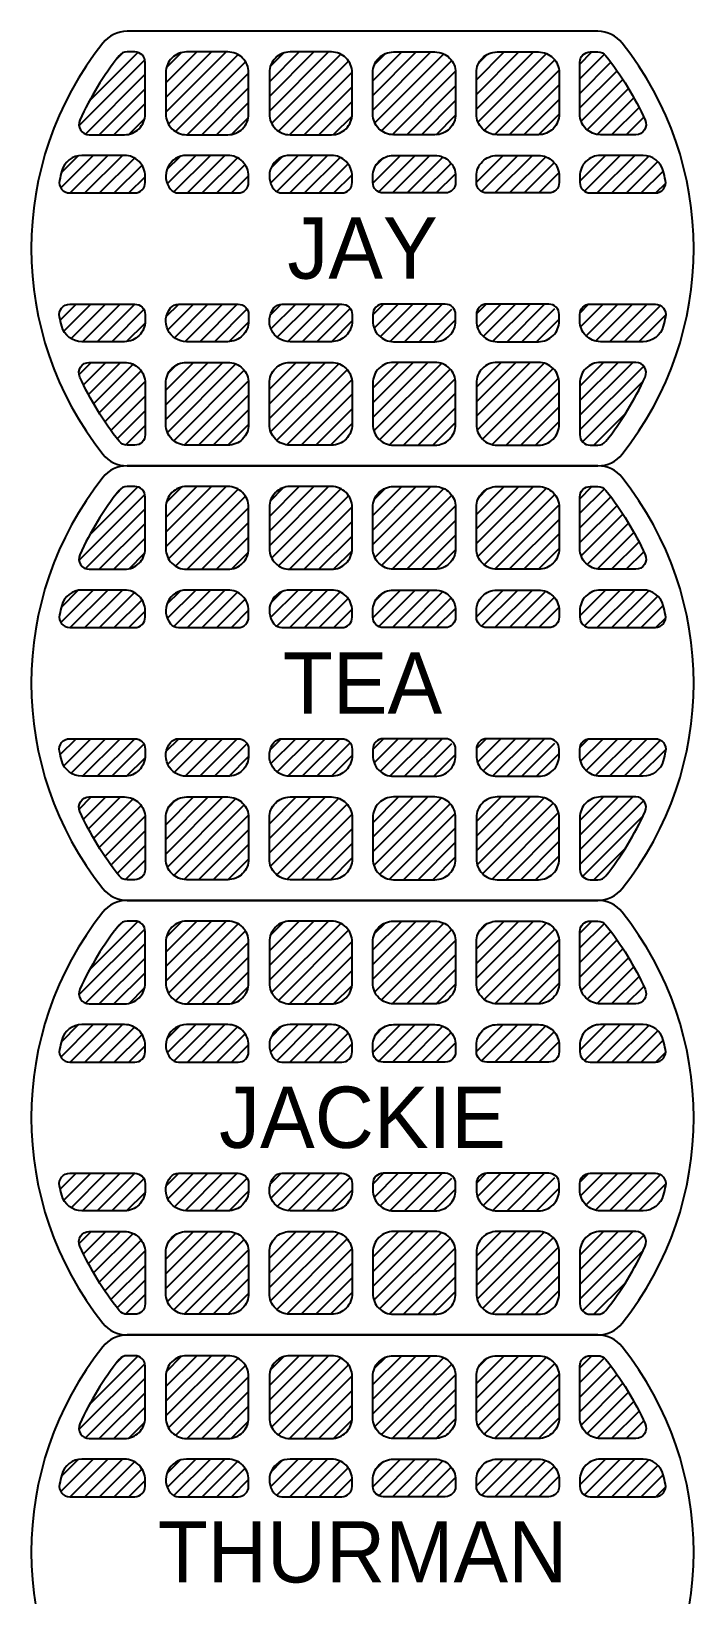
# Model space of a CAD drawing. Header units: inches. Extents: x 0.7 to 8.29, y 0.71 to 9.9.
# Drawn here: x 0.699 to 2.699, y 5.175 to 9.897 of the extents above; entities that cross this region are included whole.
import ezdxf

# ---------------------------------------------------------------- set-up
doc = ezdxf.new("R2010")
doc.units = ezdxf.units.IN
doc.header["$MEASUREMENT"] = 0
doc.styles.get("Standard").update_dxf_attribs({"font": 'arial.ttf'})
pattern_1 = [(45, (56.86347, -20.152644), (-0.022097087, 0.022097087), [])]
pattern_2 = [(45, (56.86347, -18.840144), (-0.022097087, 0.022097087), [])]
pattern_3 = [(45, (56.86347, -17.527644), (-0.022097087, 0.022097087), [])]
pattern_4 = [(45, (56.86347, -16.215144), (-0.022097087, 0.022097087), [])]

msp = doc.modelspace()

# ---------------------------------------------------------------- hatches: boundary and pattern name
at = {"true_color": 0xf8991e}
h = msp.add_hatch(dxfattribs=at)
h.set_pattern_fill('ANSI31', color=30, scale=0.25)
h.set_pattern_definition(pattern_4)
h.paths.add_polyline_path([(1.0424, 9.8035, 0.529711), (0.9997, 9.8325, 0.331087), (0.9636, 9.8229, 0.060826), (0.8452, 9.6289, 0.545463), (0.8737, 9.5847), (0.9799, 9.5847, 0.414214), (1.0424, 9.6472)])
h.paths.add_polyline_path([(1.1674, 9.8347, 0.414214), (1.1049, 9.7722), (1.1049, 9.6472, 0.414214), (1.1674, 9.5847), (1.2924, 9.5847, 0.414214), (1.3549, 9.6472), (1.3549, 9.7722, 0.414214), (1.2924, 9.8347)])
h.paths.add_polyline_path([(1.6674, 9.7722, 0.414214), (1.6049, 9.8347), (1.4799, 9.8347, 0.414214), (1.4174, 9.7722), (1.4174, 9.6472, 0.414214), (1.4799, 9.5847), (1.6049, 9.5847, 0.414214), (1.6674, 9.6472)])
h.paths.add_polyline_path([(1.4799, 9.5222, 0.630666), (1.4313, 9.4204, 0.226493), (1.4556, 9.4088), (1.6362, 9.4088, 0.493444), (1.6664, 9.4482, 0.469659), (1.6049, 9.5222)])
h.paths.add_polyline_path([(1.3237, 9.4088, 0.493444), (1.3539, 9.4482, 0.469659), (1.2924, 9.5222), (1.1674, 9.5222, 0.630666), (1.1188, 9.4204, 0.226493), (1.1431, 9.4088)])
h.paths.add_polyline_path([(1.0112, 9.4088, 0.493444), (1.0414, 9.4482, 0.469659), (0.9799, 9.5222), (0.8515, 9.5222, 0.422211), (0.789, 9.458, 0.607091), (0.8146, 9.4088)])
h = msp.add_hatch(dxfattribs=at)
h.set_pattern_fill('ANSI31', color=30, scale=0.25)
h.set_pattern_definition(pattern_4)
h.paths.add_polyline_path([(2.3549, 9.8035, -0.414214), (2.3862, 9.8347), (2.4092, 9.8347, -0.229184), (2.4337, 9.8229, -0.060826), (2.5521, 9.6289, -0.545463), (2.5237, 9.5847), (2.4174, 9.5847, -0.414214), (2.3549, 9.6472)])
h.paths.add_polyline_path([(2.0424, 9.7722, -0.414214), (2.1049, 9.8347), (2.2299, 9.8347, -0.414214), (2.2924, 9.7722), (2.2924, 9.6472, -0.414214), (2.2299, 9.5847), (2.1049, 9.5847, -0.414214), (2.0424, 9.6472)])
h.paths.add_polyline_path([(1.7299, 9.7722, -0.414214), (1.7924, 9.8347), (1.9174, 9.8347, -0.414214), (1.9799, 9.7722), (1.9799, 9.6472, -0.414214), (1.9174, 9.5847), (1.7924, 9.5847, -0.414214), (1.7299, 9.6472)])
h.paths.add_polyline_path([(1.7924, 9.5222), (1.9174, 9.5222, -0.630666), (1.966, 9.4204, -0.226493), (1.9417, 9.4088), (1.7612, 9.4088, -0.414214), (1.7299, 9.4401), (1.7299, 9.4597, -0.414214)])
h.paths.add_polyline_path([(2.1049, 9.5222), (2.2299, 9.5222, -0.630666), (2.2785, 9.4204, -0.226493), (2.2542, 9.4088), (2.0737, 9.4088, -0.414214), (2.0424, 9.4401), (2.0424, 9.4597, -0.414214)])
h.paths.add_polyline_path([(2.3549, 9.4597, -0.414214), (2.4174, 9.5222), (2.5459, 9.5222, -0.341999), (2.6064, 9.4753, -0.007793), (2.6133, 9.4469, -0.480684), (2.5828, 9.4088), (2.3862, 9.4088, -0.414214), (2.3549, 9.4401)])
h = msp.add_hatch(dxfattribs=at)
h.set_pattern_fill('ANSI31', color=30, scale=0.25)
h.set_pattern_definition(pattern_4)
h.paths.add_polyline_path([(1.0424, 8.6785, -0.414214), (1.0112, 8.6472), (0.9881, 8.6472, -0.229184), (0.9636, 8.6591, -0.060826), (0.8452, 8.853, -0.545463), (0.8737, 8.8972), (0.9799, 8.8972, -0.414214), (1.0424, 8.8347)])
h.paths.add_polyline_path([(1.3549, 8.7097, -0.414214), (1.2924, 8.6472), (1.1674, 8.6472, -0.414214), (1.1049, 8.7097), (1.1049, 8.8347, -0.414214), (1.1674, 8.8972), (1.2924, 8.8972, -0.414214), (1.3549, 8.8347)])
h.paths.add_polyline_path([(1.6674, 8.7097, -0.414214), (1.6049, 8.6472), (1.4799, 8.6472, -0.414214), (1.4174, 8.7097), (1.4174, 8.8347, -0.414214), (1.4799, 8.8972), (1.6049, 8.8972, -0.414214), (1.6674, 8.8347)])
h.paths.add_polyline_path([(1.6049, 8.9597), (1.4799, 8.9597, -0.630666), (1.4313, 9.0615, -0.226493), (1.4556, 9.0731), (1.6362, 9.0731, -0.414214), (1.6674, 9.0419), (1.6674, 9.0222, -0.414214)])
h.paths.add_polyline_path([(1.2924, 8.9597), (1.1674, 8.9597, -0.630666), (1.1188, 9.0615, -0.226493), (1.1431, 9.0731), (1.3237, 9.0731, -0.414214), (1.3549, 9.0419), (1.3549, 9.0222, -0.414214)])
h.paths.add_polyline_path([(1.0424, 9.0222, -0.414214), (0.9799, 8.9597), (0.8515, 8.9597, -0.341999), (0.7909, 9.0066, -0.007793), (0.7841, 9.035, -0.480684), (0.8146, 9.0731), (1.0112, 9.0731, -0.414214), (1.0424, 9.0419)])
h = msp.add_hatch(dxfattribs=at)
h.set_pattern_fill('ANSI31', color=30, scale=0.25)
h.set_pattern_definition(pattern_4)
h.paths.add_polyline_path([(2.3549, 8.6785, 0.414214), (2.3862, 8.6472), (2.4092, 8.6472, 0.229184), (2.4337, 8.6591, 0.060826), (2.5521, 8.853, 0.545463), (2.5237, 8.8972), (2.4174, 8.8972, 0.414214), (2.3549, 8.8347)])
h.paths.add_polyline_path([(2.0424, 8.7097, 0.414214), (2.1049, 8.6472), (2.2299, 8.6472, 0.414214), (2.2924, 8.7097), (2.2924, 8.8347, 0.414214), (2.2299, 8.8972), (2.1049, 8.8972, 0.414214), (2.0424, 8.8347)])
h.paths.add_polyline_path([(1.7299, 8.7097, 0.414214), (1.7924, 8.6472), (1.9174, 8.6472, 0.414214), (1.9799, 8.7097), (1.9799, 8.8347, 0.414214), (1.9174, 8.8972), (1.7924, 8.8972, 0.414214), (1.7299, 8.8347)])
h.paths.add_polyline_path([(1.7924, 8.9597), (1.9174, 8.9597, 0.630666), (1.966, 9.0615, 0.226493), (1.9417, 9.0731), (1.7612, 9.0731, 0.414214), (1.7299, 9.0419), (1.7299, 9.0222, 0.414214)])
h.paths.add_polyline_path([(2.1049, 8.9597), (2.2299, 8.9597, 0.630666), (2.2785, 9.0615, 0.226493), (2.2542, 9.0731), (2.0737, 9.0731, 0.414214), (2.0424, 9.0419), (2.0424, 9.0222, 0.414214)])
h.paths.add_polyline_path([(2.3549, 9.0222, 0.414214), (2.4174, 8.9597), (2.5459, 8.9597, 0.341999), (2.6064, 9.0066, 0.007793), (2.6133, 9.035, 0.480684), (2.5828, 9.0731), (2.3862, 9.0731, 0.414214), (2.3549, 9.0419)])
h = msp.add_hatch(dxfattribs=at)
h.set_pattern_fill('ANSI31', color=30, scale=0.25)
h.set_pattern_definition(pattern_3)
h.paths.add_polyline_path([(1.0424, 8.491, 0.529711), (0.9997, 8.52, 0.331087), (0.9636, 8.5104, 0.060826), (0.8452, 8.3164, 0.545463), (0.8737, 8.2722), (0.9799, 8.2722, 0.414214), (1.0424, 8.3347)])
h.paths.add_polyline_path([(1.1674, 8.5222, 0.414214), (1.1049, 8.4597), (1.1049, 8.3347, 0.414214), (1.1674, 8.2722), (1.2924, 8.2722, 0.414214), (1.3549, 8.3347), (1.3549, 8.4597, 0.414214), (1.2924, 8.5222)])
h.paths.add_polyline_path([(1.6674, 8.4597, 0.414214), (1.6049, 8.5222), (1.4799, 8.5222, 0.414214), (1.4174, 8.4597), (1.4174, 8.3347, 0.414214), (1.4799, 8.2722), (1.6049, 8.2722, 0.414214), (1.6674, 8.3347)])
h.paths.add_polyline_path([(1.4799, 8.2097, 0.630666), (1.4313, 8.1079, 0.226493), (1.4556, 8.0963), (1.6362, 8.0963, 0.493444), (1.6664, 8.1357, 0.469659), (1.6049, 8.2097)])
h.paths.add_polyline_path([(1.3237, 8.0963, 0.493444), (1.3539, 8.1357, 0.469659), (1.2924, 8.2097), (1.1674, 8.2097, 0.630666), (1.1188, 8.1079, 0.226493), (1.1431, 8.0963)])
h.paths.add_polyline_path([(1.0112, 8.0963, 0.493444), (1.0414, 8.1357, 0.469659), (0.9799, 8.2097), (0.8515, 8.2097, 0.422211), (0.789, 8.1455, 0.607091), (0.8146, 8.0963)])
h = msp.add_hatch(dxfattribs=at)
h.set_pattern_fill('ANSI31', color=30, scale=0.25)
h.set_pattern_definition(pattern_3)
h.paths.add_polyline_path([(2.3549, 8.491, -0.414214), (2.3862, 8.5222), (2.4092, 8.5222, -0.229184), (2.4337, 8.5104, -0.060826), (2.5521, 8.3164, -0.545463), (2.5237, 8.2722), (2.4174, 8.2722, -0.414214), (2.3549, 8.3347)])
h.paths.add_polyline_path([(2.0424, 8.4597, -0.414214), (2.1049, 8.5222), (2.2299, 8.5222, -0.414214), (2.2924, 8.4597), (2.2924, 8.3347, -0.414214), (2.2299, 8.2722), (2.1049, 8.2722, -0.414214), (2.0424, 8.3347)])
h.paths.add_polyline_path([(1.7299, 8.4597, -0.414214), (1.7924, 8.5222), (1.9174, 8.5222, -0.414214), (1.9799, 8.4597), (1.9799, 8.3347, -0.414214), (1.9174, 8.2722), (1.7924, 8.2722, -0.414214), (1.7299, 8.3347)])
h.paths.add_polyline_path([(1.7924, 8.2097), (1.9174, 8.2097, -0.630666), (1.966, 8.1079, -0.226493), (1.9417, 8.0963), (1.7612, 8.0963, -0.414214), (1.7299, 8.1276), (1.7299, 8.1472, -0.414214)])
h.paths.add_polyline_path([(2.1049, 8.2097), (2.2299, 8.2097, -0.630666), (2.2785, 8.1079, -0.226493), (2.2542, 8.0963), (2.0737, 8.0963, -0.414214), (2.0424, 8.1276), (2.0424, 8.1472, -0.414214)])
h.paths.add_polyline_path([(2.3549, 8.1472, -0.414214), (2.4174, 8.2097), (2.5459, 8.2097, -0.341999), (2.6064, 8.1628, -0.007793), (2.6133, 8.1344, -0.480684), (2.5828, 8.0963), (2.3862, 8.0963, -0.414214), (2.3549, 8.1276)])
h = msp.add_hatch(dxfattribs=at)
h.set_pattern_fill('ANSI31', color=30, scale=0.25)
h.set_pattern_definition(pattern_3)
h.paths.add_polyline_path([(1.0424, 7.366, -0.414214), (1.0112, 7.3347), (0.9881, 7.3347, -0.229184), (0.9636, 7.3466, -0.060826), (0.8452, 7.5405, -0.545463), (0.8737, 7.5847), (0.9799, 7.5847, -0.414214), (1.0424, 7.5222)])
h.paths.add_polyline_path([(1.3549, 7.3972, -0.414214), (1.2924, 7.3347), (1.1674, 7.3347, -0.414214), (1.1049, 7.3972), (1.1049, 7.5222, -0.414214), (1.1674, 7.5847), (1.2924, 7.5847, -0.414214), (1.3549, 7.5222)])
h.paths.add_polyline_path([(1.6674, 7.3972, -0.414214), (1.6049, 7.3347), (1.4799, 7.3347, -0.414214), (1.4174, 7.3972), (1.4174, 7.5222, -0.414214), (1.4799, 7.5847), (1.6049, 7.5847, -0.414214), (1.6674, 7.5222)])
h.paths.add_polyline_path([(1.6049, 7.6472), (1.4799, 7.6472, -0.630666), (1.4313, 7.749, -0.226493), (1.4556, 7.7606), (1.6362, 7.7606, -0.414214), (1.6674, 7.7294), (1.6674, 7.7097, -0.414214)])
h.paths.add_polyline_path([(1.2924, 7.6472), (1.1674, 7.6472, -0.630666), (1.1188, 7.749, -0.226493), (1.1431, 7.7606), (1.3237, 7.7606, -0.414214), (1.3549, 7.7294), (1.3549, 7.7097, -0.414214)])
h.paths.add_polyline_path([(1.0424, 7.7097, -0.414214), (0.9799, 7.6472), (0.8515, 7.6472, -0.341999), (0.7909, 7.6941, -0.007793), (0.7841, 7.7225, -0.480684), (0.8146, 7.7606), (1.0112, 7.7606, -0.414214), (1.0424, 7.7294)])
h = msp.add_hatch(dxfattribs=at)
h.set_pattern_fill('ANSI31', color=30, scale=0.25)
h.set_pattern_definition(pattern_3)
h.paths.add_polyline_path([(2.3549, 7.366, 0.414214), (2.3862, 7.3347), (2.4092, 7.3347, 0.229184), (2.4337, 7.3466, 0.060826), (2.5521, 7.5405, 0.545463), (2.5237, 7.5847), (2.4174, 7.5847, 0.414214), (2.3549, 7.5222)])
h.paths.add_polyline_path([(2.0424, 7.3972, 0.414214), (2.1049, 7.3347), (2.2299, 7.3347, 0.414214), (2.2924, 7.3972), (2.2924, 7.5222, 0.414214), (2.2299, 7.5847), (2.1049, 7.5847, 0.414214), (2.0424, 7.5222)])
h.paths.add_polyline_path([(1.7299, 7.3972, 0.414214), (1.7924, 7.3347), (1.9174, 7.3347, 0.414214), (1.9799, 7.3972), (1.9799, 7.5222, 0.414214), (1.9174, 7.5847), (1.7924, 7.5847, 0.414214), (1.7299, 7.5222)])
h.paths.add_polyline_path([(1.7924, 7.6472), (1.9174, 7.6472, 0.630666), (1.966, 7.749, 0.226493), (1.9417, 7.7606), (1.7612, 7.7606, 0.414214), (1.7299, 7.7294), (1.7299, 7.7097, 0.414214)])
h.paths.add_polyline_path([(2.1049, 7.6472), (2.2299, 7.6472, 0.630666), (2.2785, 7.749, 0.226493), (2.2542, 7.7606), (2.0737, 7.7606, 0.414214), (2.0424, 7.7294), (2.0424, 7.7097, 0.414214)])
h.paths.add_polyline_path([(2.3549, 7.7097, 0.414214), (2.4174, 7.6472), (2.5459, 7.6472, 0.341999), (2.6064, 7.6941, 0.007793), (2.6133, 7.7225, 0.480684), (2.5828, 7.7606), (2.3862, 7.7606, 0.414214), (2.3549, 7.7294)])
h = msp.add_hatch(dxfattribs=at)
h.set_pattern_fill('ANSI31', color=30, scale=0.25)
h.set_pattern_definition(pattern_2)
h.paths.add_polyline_path([(1.0424, 7.1785, 0.529711), (0.9997, 7.2075, 0.331087), (0.9636, 7.1979, 0.060826), (0.8452, 7.0039, 0.545463), (0.8737, 6.9597), (0.9799, 6.9597, 0.414214), (1.0424, 7.0222)])
h.paths.add_polyline_path([(1.1674, 7.2097, 0.414214), (1.1049, 7.1472), (1.1049, 7.0222, 0.414214), (1.1674, 6.9597), (1.2924, 6.9597, 0.414214), (1.3549, 7.0222), (1.3549, 7.1472, 0.414214), (1.2924, 7.2097)])
h.paths.add_polyline_path([(1.6674, 7.1472, 0.414214), (1.6049, 7.2097), (1.4799, 7.2097, 0.414214), (1.4174, 7.1472), (1.4174, 7.0222, 0.414214), (1.4799, 6.9597), (1.6049, 6.9597, 0.414214), (1.6674, 7.0222)])
h.paths.add_polyline_path([(1.4799, 6.8972, 0.630666), (1.4313, 6.7954, 0.226493), (1.4556, 6.7838), (1.6362, 6.7838, 0.493444), (1.6664, 6.8232, 0.469659), (1.6049, 6.8972)])
h.paths.add_polyline_path([(1.3237, 6.7838, 0.493444), (1.3539, 6.8232, 0.469659), (1.2924, 6.8972), (1.1674, 6.8972, 0.630666), (1.1188, 6.7954, 0.226493), (1.1431, 6.7838)])
h.paths.add_polyline_path([(1.0112, 6.7838, 0.493444), (1.0414, 6.8232, 0.469659), (0.9799, 6.8972), (0.8515, 6.8972, 0.422211), (0.789, 6.833, 0.607091), (0.8146, 6.7838)])
h = msp.add_hatch(dxfattribs=at)
h.set_pattern_fill('ANSI31', color=30, scale=0.25)
h.set_pattern_definition(pattern_2)
h.paths.add_polyline_path([(2.3549, 7.1785, -0.414214), (2.3862, 7.2097), (2.4092, 7.2097, -0.229184), (2.4337, 7.1979, -0.060826), (2.5521, 7.0039, -0.545463), (2.5237, 6.9597), (2.4174, 6.9597, -0.414214), (2.3549, 7.0222)])
h.paths.add_polyline_path([(2.0424, 7.1472, -0.414214), (2.1049, 7.2097), (2.2299, 7.2097, -0.414214), (2.2924, 7.1472), (2.2924, 7.0222, -0.414214), (2.2299, 6.9597), (2.1049, 6.9597, -0.414214), (2.0424, 7.0222)])
h.paths.add_polyline_path([(1.7299, 7.1472, -0.414214), (1.7924, 7.2097), (1.9174, 7.2097, -0.414214), (1.9799, 7.1472), (1.9799, 7.0222, -0.414214), (1.9174, 6.9597), (1.7924, 6.9597, -0.414214), (1.7299, 7.0222)])
h.paths.add_polyline_path([(1.7924, 6.8972), (1.9174, 6.8972, -0.630666), (1.966, 6.7954, -0.226493), (1.9417, 6.7838), (1.7612, 6.7838, -0.414214), (1.7299, 6.8151), (1.7299, 6.8347, -0.414214)])
h.paths.add_polyline_path([(2.1049, 6.8972), (2.2299, 6.8972, -0.630666), (2.2785, 6.7954, -0.226493), (2.2542, 6.7838), (2.0737, 6.7838, -0.414214), (2.0424, 6.8151), (2.0424, 6.8347, -0.414214)])
h.paths.add_polyline_path([(2.3549, 6.8347, -0.414214), (2.4174, 6.8972), (2.5459, 6.8972, -0.341999), (2.6064, 6.8503, -0.007793), (2.6133, 6.8219, -0.480684), (2.5828, 6.7838), (2.3862, 6.7838, -0.414214), (2.3549, 6.8151)])
h = msp.add_hatch(dxfattribs=at)
h.set_pattern_fill('ANSI31', color=30, scale=0.25)
h.set_pattern_definition(pattern_2)
h.paths.add_polyline_path([(1.0424, 6.0535, -0.414214), (1.0112, 6.0222), (0.9881, 6.0222, -0.229184), (0.9636, 6.0341, -0.060826), (0.8452, 6.228, -0.545463), (0.8737, 6.2722), (0.9799, 6.2722, -0.414214), (1.0424, 6.2097)])
h.paths.add_polyline_path([(1.3549, 6.0847, -0.414214), (1.2924, 6.0222), (1.1674, 6.0222, -0.414214), (1.1049, 6.0847), (1.1049, 6.2097, -0.414214), (1.1674, 6.2722), (1.2924, 6.2722, -0.414214), (1.3549, 6.2097)])
h.paths.add_polyline_path([(1.6674, 6.0847, -0.414214), (1.6049, 6.0222), (1.4799, 6.0222, -0.414214), (1.4174, 6.0847), (1.4174, 6.2097, -0.414214), (1.4799, 6.2722), (1.6049, 6.2722, -0.414214), (1.6674, 6.2097)])
h.paths.add_polyline_path([(1.6049, 6.3347), (1.4799, 6.3347, -0.630666), (1.4313, 6.4365, -0.226493), (1.4556, 6.4481), (1.6362, 6.4481, -0.414214), (1.6674, 6.4169), (1.6674, 6.3972, -0.414214)])
h.paths.add_polyline_path([(1.2924, 6.3347), (1.1674, 6.3347, -0.630666), (1.1188, 6.4365, -0.226493), (1.1431, 6.4481), (1.3237, 6.4481, -0.414214), (1.3549, 6.4169), (1.3549, 6.3972, -0.414214)])
h.paths.add_polyline_path([(1.0424, 6.3972, -0.414214), (0.9799, 6.3347), (0.8515, 6.3347, -0.341999), (0.7909, 6.3816, -0.007793), (0.7841, 6.41, -0.480684), (0.8146, 6.4481), (1.0112, 6.4481, -0.414214), (1.0424, 6.4169)])
h = msp.add_hatch(dxfattribs=at)
h.set_pattern_fill('ANSI31', color=30, scale=0.25)
h.set_pattern_definition(pattern_2)
h.paths.add_polyline_path([(2.3549, 6.0535, 0.414214), (2.3862, 6.0222), (2.4092, 6.0222, 0.229184), (2.4337, 6.0341, 0.060826), (2.5521, 6.228, 0.545463), (2.5237, 6.2722), (2.4174, 6.2722, 0.414214), (2.3549, 6.2097)])
h.paths.add_polyline_path([(2.0424, 6.0847, 0.414214), (2.1049, 6.0222), (2.2299, 6.0222, 0.414214), (2.2924, 6.0847), (2.2924, 6.2097, 0.414214), (2.2299, 6.2722), (2.1049, 6.2722, 0.414214), (2.0424, 6.2097)])
h.paths.add_polyline_path([(1.7299, 6.0847, 0.414214), (1.7924, 6.0222), (1.9174, 6.0222, 0.414214), (1.9799, 6.0847), (1.9799, 6.2097, 0.414214), (1.9174, 6.2722), (1.7924, 6.2722, 0.414214), (1.7299, 6.2097)])
h.paths.add_polyline_path([(1.7924, 6.3347), (1.9174, 6.3347, 0.630666), (1.966, 6.4365, 0.226493), (1.9417, 6.4481), (1.7612, 6.4481, 0.414214), (1.7299, 6.4169), (1.7299, 6.3972, 0.414214)])
h.paths.add_polyline_path([(2.1049, 6.3347), (2.2299, 6.3347, 0.630666), (2.2785, 6.4365, 0.226493), (2.2542, 6.4481), (2.0737, 6.4481, 0.414214), (2.0424, 6.4169), (2.0424, 6.3972, 0.414214)])
h.paths.add_polyline_path([(2.3549, 6.3972, 0.414214), (2.4174, 6.3347), (2.5459, 6.3347, 0.341999), (2.6064, 6.3816, 0.007793), (2.6133, 6.41, 0.480684), (2.5828, 6.4481), (2.3862, 6.4481, 0.414214), (2.3549, 6.4169)])
h = msp.add_hatch(dxfattribs=at)
h.set_pattern_fill('ANSI31', color=30, scale=0.25)
h.set_pattern_definition(pattern_1)
h.paths.add_polyline_path([(1.0424, 5.866, 0.529711), (0.9997, 5.895, 0.331087), (0.9636, 5.8854, 0.060826), (0.8452, 5.6914, 0.545463), (0.8737, 5.6472), (0.9799, 5.6472, 0.414214), (1.0424, 5.7097)])
h.paths.add_polyline_path([(1.1674, 5.8972, 0.414214), (1.1049, 5.8347), (1.1049, 5.7097, 0.414214), (1.1674, 5.6472), (1.2924, 5.6472, 0.414214), (1.3549, 5.7097), (1.3549, 5.8347, 0.414214), (1.2924, 5.8972)])
h.paths.add_polyline_path([(1.6674, 5.8347, 0.414214), (1.6049, 5.8972), (1.4799, 5.8972, 0.414214), (1.4174, 5.8347), (1.4174, 5.7097, 0.414214), (1.4799, 5.6472), (1.6049, 5.6472, 0.414214), (1.6674, 5.7097)])
h.paths.add_polyline_path([(1.4799, 5.5847, 0.630666), (1.4313, 5.4829, 0.226493), (1.4556, 5.4713), (1.6362, 5.4713, 0.493444), (1.6664, 5.5107, 0.469659), (1.6049, 5.5847)])
h.paths.add_polyline_path([(1.3237, 5.4713, 0.493444), (1.3539, 5.5107, 0.469659), (1.2924, 5.5847), (1.1674, 5.5847, 0.630666), (1.1188, 5.4829, 0.226493), (1.1431, 5.4713)])
h.paths.add_polyline_path([(1.0112, 5.4713, 0.493444), (1.0414, 5.5107, 0.469659), (0.9799, 5.5847), (0.8515, 5.5847, 0.422211), (0.789, 5.5205, 0.607091), (0.8146, 5.4713)])
h = msp.add_hatch(dxfattribs=at)
h.set_pattern_fill('ANSI31', color=30, scale=0.25)
h.set_pattern_definition(pattern_1)
h.paths.add_polyline_path([(2.3549, 5.866, -0.414214), (2.3862, 5.8972), (2.4092, 5.8972, -0.229184), (2.4337, 5.8854, -0.060826), (2.5521, 5.6914, -0.545463), (2.5237, 5.6472), (2.4174, 5.6472, -0.414214), (2.3549, 5.7097)])
h.paths.add_polyline_path([(2.0424, 5.8347, -0.414214), (2.1049, 5.8972), (2.2299, 5.8972, -0.414214), (2.2924, 5.8347), (2.2924, 5.7097, -0.414214), (2.2299, 5.6472), (2.1049, 5.6472, -0.414214), (2.0424, 5.7097)])
h.paths.add_polyline_path([(1.7299, 5.8347, -0.414214), (1.7924, 5.8972), (1.9174, 5.8972, -0.414214), (1.9799, 5.8347), (1.9799, 5.7097, -0.414214), (1.9174, 5.6472), (1.7924, 5.6472, -0.414214), (1.7299, 5.7097)])
h.paths.add_polyline_path([(1.7924, 5.5847), (1.9174, 5.5847, -0.630666), (1.966, 5.4829, -0.226493), (1.9417, 5.4713), (1.7612, 5.4713, -0.414214), (1.7299, 5.5026), (1.7299, 5.5222, -0.414214)])
h.paths.add_polyline_path([(2.1049, 5.5847), (2.2299, 5.5847, -0.630666), (2.2785, 5.4829, -0.226493), (2.2542, 5.4713), (2.0737, 5.4713, -0.414214), (2.0424, 5.5026), (2.0424, 5.5222, -0.414214)])
h.paths.add_polyline_path([(2.3549, 5.5222, -0.414214), (2.4174, 5.5847), (2.5459, 5.5847, -0.341999), (2.6064, 5.5378, -0.007793), (2.6133, 5.5094, -0.480684), (2.5828, 5.4713), (2.3862, 5.4713, -0.414214), (2.3549, 5.5026)])

# ---------------------------------------------------------------- linework, layer by layer
at = {"color": 30, "true_color": 0xf8991e}
for p, q in [((2.4092, 9.8972), (0.9881, 9.8972)), ((2.4092, 8.5847), (0.9881, 8.5847)), ((2.4092, 7.2722), (0.9881, 7.2722)), ((2.4092, 5.9597), (0.9881, 5.9597))]:
    msp.add_line(p, q, dxfattribs=at)
at = {"color": 240, "true_color": 0xed1f24}
for points in [[(0.9881, 8.5847), (2.4092, 8.5847, 0.229184), (2.4827, 8.6203, 0.347909), (2.4827, 9.8616, 0.229184), (2.4092, 9.8972), (0.9881, 9.8972, 0.229184), (0.9146, 9.8616, 0.347909), (0.9146, 8.6203, 0.229184)], [(0.9881, 7.2722), (2.4092, 7.2722, 0.229184), (2.4827, 7.3078, 0.347909), (2.4827, 8.5491, 0.229184), (2.4092, 8.5847), (0.9881, 8.5847, 0.229184), (0.9146, 8.5491, 0.347909), (0.9146, 7.3078, 0.229184)], [(0.9881, 5.9597), (2.4092, 5.9597, 0.229184), (2.4827, 5.9953, 0.347909), (2.4827, 7.2366, 0.229184), (2.4092, 7.2722), (0.9881, 7.2722, 0.229184), (0.9146, 7.2366, 0.347909), (0.9146, 5.9953, 0.229184)], [(0.9881, 4.6472), (2.4092, 4.6472, 0.229184), (2.4827, 4.6828, 0.347909), (2.4827, 5.9241, 0.229184), (2.4092, 5.9597), (0.9881, 5.9597, 0.229184), (0.9146, 5.9241, 0.347909), (0.9146, 4.6828, 0.229184)]]:
    msp.add_lwpolyline(points, format="xyb", close=True, dxfattribs=at)
at = {"color": 30, "true_color": 0xf8991e}
for points in [[(0.8452, 9.6289, 0.545463), (0.8737, 9.5847), (0.9799, 9.5847, 0.414214), (1.0424, 9.6472), (1.0424, 9.8035, 0.414214), (1.0112, 9.8347), (0.9881, 9.8347, 0.229184), (0.9636, 9.8229, 0.060826)], [(1.1674, 9.5847), (1.2924, 9.5847, 0.414214), (1.3549, 9.6472), (1.3549, 9.7722, 0.414214), (1.2924, 9.8347), (1.1674, 9.8347, 0.414214), (1.1049, 9.7722), (1.1049, 9.6472, 0.414214)], [(1.4799, 9.5847), (1.6049, 9.5847, 0.414214), (1.6674, 9.6472), (1.6674, 9.7722, 0.414214), (1.6049, 9.8347), (1.4799, 9.8347, 0.414214), (1.4174, 9.7722), (1.4174, 9.6472, 0.414214)], [(1.9174, 9.5847), (1.7924, 9.5847, -0.414214), (1.7299, 9.6472), (1.7299, 9.7722, -0.414214), (1.7924, 9.8347), (1.9174, 9.8347, -0.414214), (1.9799, 9.7722), (1.9799, 9.6472, -0.414214)], [(2.2299, 9.5847), (2.1049, 9.5847, -0.414214), (2.0424, 9.6472), (2.0424, 9.7722, -0.414214), (2.1049, 9.8347), (2.2299, 9.8347, -0.414214), (2.2924, 9.7722), (2.2924, 9.6472, -0.414214)], [(2.5521, 9.6289, -0.545463), (2.5237, 9.5847), (2.4174, 9.5847, -0.414214), (2.3549, 9.6472), (2.3549, 9.8035, -0.414214), (2.3862, 9.8347), (2.4092, 9.8347, -0.229184), (2.4337, 9.8229, -0.060826)], [(0.8515, 9.5222, 0.341999), (0.7909, 9.4753, 0.007793), (0.7841, 9.4469, 0.480684), (0.8146, 9.4088), (1.0112, 9.4088, 0.414214), (1.0424, 9.4401), (1.0424, 9.4597, 0.414214), (0.9799, 9.5222)], [(1.3549, 9.4401), (1.3549, 9.4597, 0.414214), (1.2924, 9.5222), (1.1674, 9.5222, 0.630666), (1.1188, 9.4204, 0.226493), (1.1431, 9.4088), (1.3237, 9.4088, 0.414214)], [(1.6674, 9.4401), (1.6674, 9.4597, 0.414214), (1.6049, 9.5222), (1.4799, 9.5222, 0.630666), (1.4313, 9.4204, 0.226493), (1.4556, 9.4088), (1.6362, 9.4088, 0.414214)], [(1.7299, 9.4401), (1.7299, 9.4597, -0.414214), (1.7924, 9.5222), (1.9174, 9.5222, -0.414214), (1.9799, 9.4597), (1.9799, 9.4401, -0.414214), (1.9487, 9.4088), (1.7612, 9.4088, -0.414214)], [(2.0424, 9.4401), (2.0424, 9.4597, -0.414214), (2.1049, 9.5222), (2.2299, 9.5222, -0.414214), (2.2924, 9.4597), (2.2924, 9.4401, -0.414214), (2.2612, 9.4088), (2.0737, 9.4088, -0.414214)], [(2.4174, 9.5222, 0.414214), (2.3549, 9.4597), (2.3549, 9.4401, 0.414214), (2.3862, 9.4088), (2.5828, 9.4088, 0.480684), (2.6133, 9.4469, 0.007793), (2.6064, 9.4753, 0.341999), (2.5459, 9.5222)], [(0.8515, 8.9597, -0.341999), (0.7909, 9.0066, -0.007793), (0.7841, 9.035, -0.480684), (0.8146, 9.0731), (1.0112, 9.0731, -0.414214), (1.0424, 9.0419), (1.0424, 9.0222, -0.414214), (0.9799, 8.9597)], [(1.3549, 9.0419), (1.3549, 9.0222, -0.414214), (1.2924, 8.9597), (1.1674, 8.9597, -0.630666), (1.1188, 9.0615, -0.226493), (1.1431, 9.0731), (1.3237, 9.0731, -0.414214)], [(1.6674, 9.0419), (1.6674, 9.0222, -0.414214), (1.6049, 8.9597), (1.4799, 8.9597, -0.630666), (1.4313, 9.0615, -0.226493), (1.4556, 9.0731), (1.6362, 9.0731, -0.414214)], [(1.7299, 9.0419), (1.7299, 9.0222, 0.414214), (1.7924, 8.9597), (1.9174, 8.9597, 0.414214), (1.9799, 9.0222), (1.9799, 9.0419, 0.414214), (1.9487, 9.0731), (1.7612, 9.0731, 0.414214)], [(2.0424, 9.0419), (2.0424, 9.0222, 0.414214), (2.1049, 8.9597), (2.2299, 8.9597, 0.414214), (2.2924, 9.0222), (2.2924, 9.0419, 0.414214), (2.2612, 9.0731), (2.0737, 9.0731, 0.414214)], [(2.4174, 8.9597, -0.414214), (2.3549, 9.0222), (2.3549, 9.0419, -0.414214), (2.3862, 9.0731), (2.5828, 9.0731, -0.480684), (2.6133, 9.035, -0.007793), (2.6064, 9.0066, -0.341999), (2.5459, 8.9597)], [(0.8452, 8.853, -0.545463), (0.8737, 8.8972), (0.9799, 8.8972, -0.414214), (1.0424, 8.8347), (1.0424, 8.6785, -0.414214), (1.0112, 8.6472), (0.9881, 8.6472, -0.229184), (0.9636, 8.6591, -0.060826)], [(1.1674, 8.8972), (1.2924, 8.8972, -0.414214), (1.3549, 8.8347), (1.3549, 8.7097, -0.414214), (1.2924, 8.6472), (1.1674, 8.6472, -0.414214), (1.1049, 8.7097), (1.1049, 8.8347, -0.414214)], [(1.4799, 8.8972), (1.6049, 8.8972, -0.414214), (1.6674, 8.8347), (1.6674, 8.7097, -0.414214), (1.6049, 8.6472), (1.4799, 8.6472, -0.414214), (1.4174, 8.7097), (1.4174, 8.8347, -0.414214)], [(1.9174, 8.8972), (1.7924, 8.8972, 0.414214), (1.7299, 8.8347), (1.7299, 8.7097, 0.414214), (1.7924, 8.6472), (1.9174, 8.6472, 0.414214), (1.9799, 8.7097), (1.9799, 8.8347, 0.414214)], [(2.2299, 8.8972), (2.1049, 8.8972, 0.414214), (2.0424, 8.8347), (2.0424, 8.7097, 0.414214), (2.1049, 8.6472), (2.2299, 8.6472, 0.414214), (2.2924, 8.7097), (2.2924, 8.8347, 0.414214)], [(2.5521, 8.853, 0.545463), (2.5237, 8.8972), (2.4174, 8.8972, 0.414214), (2.3549, 8.8347), (2.3549, 8.6785, 0.414214), (2.3862, 8.6472), (2.4092, 8.6472, 0.229184), (2.4337, 8.6591, 0.060826)], [(0.8452, 8.3164, 0.545463), (0.8737, 8.2722), (0.9799, 8.2722, 0.414214), (1.0424, 8.3347), (1.0424, 8.491, 0.414214), (1.0112, 8.5222), (0.9881, 8.5222, 0.229184), (0.9636, 8.5104, 0.060826)], [(1.1674, 8.2722), (1.2924, 8.2722, 0.414214), (1.3549, 8.3347), (1.3549, 8.4597, 0.414214), (1.2924, 8.5222), (1.1674, 8.5222, 0.414214), (1.1049, 8.4597), (1.1049, 8.3347, 0.414214)], [(1.4799, 8.2722), (1.6049, 8.2722, 0.414214), (1.6674, 8.3347), (1.6674, 8.4597, 0.414214), (1.6049, 8.5222), (1.4799, 8.5222, 0.414214), (1.4174, 8.4597), (1.4174, 8.3347, 0.414214)], [(1.9174, 8.2722), (1.7924, 8.2722, -0.414214), (1.7299, 8.3347), (1.7299, 8.4597, -0.414214), (1.7924, 8.5222), (1.9174, 8.5222, -0.414214), (1.9799, 8.4597), (1.9799, 8.3347, -0.414214)], [(2.2299, 8.2722), (2.1049, 8.2722, -0.414214), (2.0424, 8.3347), (2.0424, 8.4597, -0.414214), (2.1049, 8.5222), (2.2299, 8.5222, -0.414214), (2.2924, 8.4597), (2.2924, 8.3347, -0.414214)], [(2.5521, 8.3164, -0.545463), (2.5237, 8.2722), (2.4174, 8.2722, -0.414214), (2.3549, 8.3347), (2.3549, 8.491, -0.414214), (2.3862, 8.5222), (2.4092, 8.5222, -0.229184), (2.4337, 8.5104, -0.060826)], [(0.8515, 8.2097, 0.341999), (0.7909, 8.1628, 0.007793), (0.7841, 8.1344, 0.480684), (0.8146, 8.0963), (1.0112, 8.0963, 0.414214), (1.0424, 8.1276), (1.0424, 8.1472, 0.414214), (0.9799, 8.2097)], [(1.3549, 8.1276), (1.3549, 8.1472, 0.414214), (1.2924, 8.2097), (1.1674, 8.2097, 0.630666), (1.1188, 8.1079, 0.226493), (1.1431, 8.0963), (1.3237, 8.0963, 0.414214)], [(1.6674, 8.1276), (1.6674, 8.1472, 0.414214), (1.6049, 8.2097), (1.4799, 8.2097, 0.630666), (1.4313, 8.1079, 0.226493), (1.4556, 8.0963), (1.6362, 8.0963, 0.414214)], [(1.7299, 8.1276), (1.7299, 8.1472, -0.414214), (1.7924, 8.2097), (1.9174, 8.2097, -0.414214), (1.9799, 8.1472), (1.9799, 8.1276, -0.414214), (1.9487, 8.0963), (1.7612, 8.0963, -0.414214)], [(2.0424, 8.1276), (2.0424, 8.1472, -0.414214), (2.1049, 8.2097), (2.2299, 8.2097, -0.414214), (2.2924, 8.1472), (2.2924, 8.1276, -0.414214), (2.2612, 8.0963), (2.0737, 8.0963, -0.414214)], [(2.4174, 8.2097, 0.414214), (2.3549, 8.1472), (2.3549, 8.1276, 0.414214), (2.3862, 8.0963), (2.5828, 8.0963, 0.480684), (2.6133, 8.1344, 0.007793), (2.6064, 8.1628, 0.341999), (2.5459, 8.2097)], [(0.8515, 7.6472, -0.341999), (0.7909, 7.6941, -0.007793), (0.7841, 7.7225, -0.480684), (0.8146, 7.7606), (1.0112, 7.7606, -0.414214), (1.0424, 7.7294), (1.0424, 7.7097, -0.414214), (0.9799, 7.6472)], [(1.3549, 7.7294), (1.3549, 7.7097, -0.414214), (1.2924, 7.6472), (1.1674, 7.6472, -0.630666), (1.1188, 7.749, -0.226493), (1.1431, 7.7606), (1.3237, 7.7606, -0.414214)], [(1.6674, 7.7294), (1.6674, 7.7097, -0.414214), (1.6049, 7.6472), (1.4799, 7.6472, -0.630666), (1.4313, 7.749, -0.226493), (1.4556, 7.7606), (1.6362, 7.7606, -0.414214)], [(1.7299, 7.7294), (1.7299, 7.7097, 0.414214), (1.7924, 7.6472), (1.9174, 7.6472, 0.414214), (1.9799, 7.7097), (1.9799, 7.7294, 0.414214), (1.9487, 7.7606), (1.7612, 7.7606, 0.414214)], [(2.0424, 7.7294), (2.0424, 7.7097, 0.414214), (2.1049, 7.6472), (2.2299, 7.6472, 0.414214), (2.2924, 7.7097), (2.2924, 7.7294, 0.414214), (2.2612, 7.7606), (2.0737, 7.7606, 0.414214)], [(2.4174, 7.6472, -0.414214), (2.3549, 7.7097), (2.3549, 7.7294, -0.414214), (2.3862, 7.7606), (2.5828, 7.7606, -0.480684), (2.6133, 7.7225, -0.007793), (2.6064, 7.6941, -0.341999), (2.5459, 7.6472)], [(0.8452, 7.5405, -0.545463), (0.8737, 7.5847), (0.9799, 7.5847, -0.414214), (1.0424, 7.5222), (1.0424, 7.366, -0.414214), (1.0112, 7.3347), (0.9881, 7.3347, -0.229184), (0.9636, 7.3466, -0.060826)], [(1.1674, 7.5847), (1.2924, 7.5847, -0.414214), (1.3549, 7.5222), (1.3549, 7.3972, -0.414214), (1.2924, 7.3347), (1.1674, 7.3347, -0.414214), (1.1049, 7.3972), (1.1049, 7.5222, -0.414214)], [(1.4799, 7.5847), (1.6049, 7.5847, -0.414214), (1.6674, 7.5222), (1.6674, 7.3972, -0.414214), (1.6049, 7.3347), (1.4799, 7.3347, -0.414214), (1.4174, 7.3972), (1.4174, 7.5222, -0.414214)], [(1.9174, 7.5847), (1.7924, 7.5847, 0.414214), (1.7299, 7.5222), (1.7299, 7.3972, 0.414214), (1.7924, 7.3347), (1.9174, 7.3347, 0.414214), (1.9799, 7.3972), (1.9799, 7.5222, 0.414214)], [(2.2299, 7.5847), (2.1049, 7.5847, 0.414214), (2.0424, 7.5222), (2.0424, 7.3972, 0.414214), (2.1049, 7.3347), (2.2299, 7.3347, 0.414214), (2.2924, 7.3972), (2.2924, 7.5222, 0.414214)], [(2.5521, 7.5405, 0.545463), (2.5237, 7.5847), (2.4174, 7.5847, 0.414214), (2.3549, 7.5222), (2.3549, 7.366, 0.414214), (2.3862, 7.3347), (2.4092, 7.3347, 0.229184), (2.4337, 7.3466, 0.060826)], [(0.8452, 7.0039, 0.545463), (0.8737, 6.9597), (0.9799, 6.9597, 0.414214), (1.0424, 7.0222), (1.0424, 7.1785, 0.414214), (1.0112, 7.2097), (0.9881, 7.2097, 0.229184), (0.9636, 7.1979, 0.060826)], [(1.1674, 6.9597), (1.2924, 6.9597, 0.414214), (1.3549, 7.0222), (1.3549, 7.1472, 0.414214), (1.2924, 7.2097), (1.1674, 7.2097, 0.414214), (1.1049, 7.1472), (1.1049, 7.0222, 0.414214)], [(1.4799, 6.9597), (1.6049, 6.9597, 0.414214), (1.6674, 7.0222), (1.6674, 7.1472, 0.414214), (1.6049, 7.2097), (1.4799, 7.2097, 0.414214), (1.4174, 7.1472), (1.4174, 7.0222, 0.414214)], [(1.9174, 6.9597), (1.7924, 6.9597, -0.414214), (1.7299, 7.0222), (1.7299, 7.1472, -0.414214), (1.7924, 7.2097), (1.9174, 7.2097, -0.414214), (1.9799, 7.1472), (1.9799, 7.0222, -0.414214)], [(2.2299, 6.9597), (2.1049, 6.9597, -0.414214), (2.0424, 7.0222), (2.0424, 7.1472, -0.414214), (2.1049, 7.2097), (2.2299, 7.2097, -0.414214), (2.2924, 7.1472), (2.2924, 7.0222, -0.414214)], [(2.5521, 7.0039, -0.545463), (2.5237, 6.9597), (2.4174, 6.9597, -0.414214), (2.3549, 7.0222), (2.3549, 7.1785, -0.414214), (2.3862, 7.2097), (2.4092, 7.2097, -0.229184), (2.4337, 7.1979, -0.060826)], [(0.8515, 6.8972, 0.341999), (0.7909, 6.8503, 0.007793), (0.7841, 6.8219, 0.480684), (0.8146, 6.7838), (1.0112, 6.7838, 0.414214), (1.0424, 6.8151), (1.0424, 6.8347, 0.414214), (0.9799, 6.8972)], [(1.3549, 6.8151), (1.3549, 6.8347, 0.414214), (1.2924, 6.8972), (1.1674, 6.8972, 0.630666), (1.1188, 6.7954, 0.226493), (1.1431, 6.7838), (1.3237, 6.7838, 0.414214)], [(1.6674, 6.8151), (1.6674, 6.8347, 0.414214), (1.6049, 6.8972), (1.4799, 6.8972, 0.630666), (1.4313, 6.7954, 0.226493), (1.4556, 6.7838), (1.6362, 6.7838, 0.414214)], [(1.7299, 6.8151), (1.7299, 6.8347, -0.414214), (1.7924, 6.8972), (1.9174, 6.8972, -0.414214), (1.9799, 6.8347), (1.9799, 6.8151, -0.414214), (1.9487, 6.7838), (1.7612, 6.7838, -0.414214)], [(2.0424, 6.8151), (2.0424, 6.8347, -0.414214), (2.1049, 6.8972), (2.2299, 6.8972, -0.414214), (2.2924, 6.8347), (2.2924, 6.8151, -0.414214), (2.2612, 6.7838), (2.0737, 6.7838, -0.414214)], [(2.4174, 6.8972, 0.414214), (2.3549, 6.8347), (2.3549, 6.8151, 0.414214), (2.3862, 6.7838), (2.5828, 6.7838, 0.480684), (2.6133, 6.8219, 0.007793), (2.6064, 6.8503, 0.341999), (2.5459, 6.8972)], [(0.8515, 6.3347, -0.341999), (0.7909, 6.3816, -0.007793), (0.7841, 6.41, -0.480684), (0.8146, 6.4481), (1.0112, 6.4481, -0.414214), (1.0424, 6.4169), (1.0424, 6.3972, -0.414214), (0.9799, 6.3347)], [(1.3549, 6.4169), (1.3549, 6.3972, -0.414214), (1.2924, 6.3347), (1.1674, 6.3347, -0.630666), (1.1188, 6.4365, -0.226493), (1.1431, 6.4481), (1.3237, 6.4481, -0.414214)], [(1.6674, 6.4169), (1.6674, 6.3972, -0.414214), (1.6049, 6.3347), (1.4799, 6.3347, -0.630666), (1.4313, 6.4365, -0.226493), (1.4556, 6.4481), (1.6362, 6.4481, -0.414214)], [(1.7299, 6.4169), (1.7299, 6.3972, 0.414214), (1.7924, 6.3347), (1.9174, 6.3347, 0.414214), (1.9799, 6.3972), (1.9799, 6.4169, 0.414214), (1.9487, 6.4481), (1.7612, 6.4481, 0.414214)], [(2.0424, 6.4169), (2.0424, 6.3972, 0.414214), (2.1049, 6.3347), (2.2299, 6.3347, 0.414214), (2.2924, 6.3972), (2.2924, 6.4169, 0.414214), (2.2612, 6.4481), (2.0737, 6.4481, 0.414214)], [(2.4174, 6.3347, -0.414214), (2.3549, 6.3972), (2.3549, 6.4169, -0.414214), (2.3862, 6.4481), (2.5828, 6.4481, -0.480684), (2.6133, 6.41, -0.007793), (2.6064, 6.3816, -0.341999), (2.5459, 6.3347)], [(0.8452, 6.228, -0.545463), (0.8737, 6.2722), (0.9799, 6.2722, -0.414214), (1.0424, 6.2097), (1.0424, 6.0535, -0.414214), (1.0112, 6.0222), (0.9881, 6.0222, -0.229184), (0.9636, 6.0341, -0.060826)], [(1.1674, 6.2722), (1.2924, 6.2722, -0.414214), (1.3549, 6.2097), (1.3549, 6.0847, -0.414214), (1.2924, 6.0222), (1.1674, 6.0222, -0.414214), (1.1049, 6.0847), (1.1049, 6.2097, -0.414214)], [(1.4799, 6.2722), (1.6049, 6.2722, -0.414214), (1.6674, 6.2097), (1.6674, 6.0847, -0.414214), (1.6049, 6.0222), (1.4799, 6.0222, -0.414214), (1.4174, 6.0847), (1.4174, 6.2097, -0.414214)], [(1.9174, 6.2722), (1.7924, 6.2722, 0.414214), (1.7299, 6.2097), (1.7299, 6.0847, 0.414214), (1.7924, 6.0222), (1.9174, 6.0222, 0.414214), (1.9799, 6.0847), (1.9799, 6.2097, 0.414214)], [(2.2299, 6.2722), (2.1049, 6.2722, 0.414214), (2.0424, 6.2097), (2.0424, 6.0847, 0.414214), (2.1049, 6.0222), (2.2299, 6.0222, 0.414214), (2.2924, 6.0847), (2.2924, 6.2097, 0.414214)], [(2.5521, 6.228, 0.545463), (2.5237, 6.2722), (2.4174, 6.2722, 0.414214), (2.3549, 6.2097), (2.3549, 6.0535, 0.414214), (2.3862, 6.0222), (2.4092, 6.0222, 0.229184), (2.4337, 6.0341, 0.060826)], [(0.8452, 5.6914, 0.545463), (0.8737, 5.6472), (0.9799, 5.6472, 0.414214), (1.0424, 5.7097), (1.0424, 5.866, 0.414214), (1.0112, 5.8972), (0.9881, 5.8972, 0.229184), (0.9636, 5.8854, 0.060826)], [(1.1674, 5.6472), (1.2924, 5.6472, 0.414214), (1.3549, 5.7097), (1.3549, 5.8347, 0.414214), (1.2924, 5.8972), (1.1674, 5.8972, 0.414214), (1.1049, 5.8347), (1.1049, 5.7097, 0.414214)], [(1.4799, 5.6472), (1.6049, 5.6472, 0.414214), (1.6674, 5.7097), (1.6674, 5.8347, 0.414214), (1.6049, 5.8972), (1.4799, 5.8972, 0.414214), (1.4174, 5.8347), (1.4174, 5.7097, 0.414214)], [(1.9174, 5.6472), (1.7924, 5.6472, -0.414214), (1.7299, 5.7097), (1.7299, 5.8347, -0.414214), (1.7924, 5.8972), (1.9174, 5.8972, -0.414214), (1.9799, 5.8347), (1.9799, 5.7097, -0.414214)], [(2.2299, 5.6472), (2.1049, 5.6472, -0.414214), (2.0424, 5.7097), (2.0424, 5.8347, -0.414214), (2.1049, 5.8972), (2.2299, 5.8972, -0.414214), (2.2924, 5.8347), (2.2924, 5.7097, -0.414214)], [(2.5521, 5.6914, -0.545463), (2.5237, 5.6472), (2.4174, 5.6472, -0.414214), (2.3549, 5.7097), (2.3549, 5.866, -0.414214), (2.3862, 5.8972), (2.4092, 5.8972, -0.229184), (2.4337, 5.8854, -0.060826)], [(0.8515, 5.5847, 0.341999), (0.7909, 5.5378, 0.007793), (0.7841, 5.5094, 0.480684), (0.8146, 5.4713), (1.0112, 5.4713, 0.414214), (1.0424, 5.5026), (1.0424, 5.5222, 0.414214), (0.9799, 5.5847)], [(1.3549, 5.5026), (1.3549, 5.5222, 0.414214), (1.2924, 5.5847), (1.1674, 5.5847, 0.630666), (1.1188, 5.4829, 0.226493), (1.1431, 5.4713), (1.3237, 5.4713, 0.414214)], [(1.6674, 5.5026), (1.6674, 5.5222, 0.414214), (1.6049, 5.5847), (1.4799, 5.5847, 0.630666), (1.4313, 5.4829, 0.226493), (1.4556, 5.4713), (1.6362, 5.4713, 0.414214)], [(1.7299, 5.5026), (1.7299, 5.5222, -0.414214), (1.7924, 5.5847), (1.9174, 5.5847, -0.414214), (1.9799, 5.5222), (1.9799, 5.5026, -0.414214), (1.9487, 5.4713), (1.7612, 5.4713, -0.414214)], [(2.0424, 5.5026), (2.0424, 5.5222, -0.414214), (2.1049, 5.5847), (2.2299, 5.5847, -0.414214), (2.2924, 5.5222), (2.2924, 5.5026, -0.414214), (2.2612, 5.4713), (2.0737, 5.4713, -0.414214)], [(2.4174, 5.5847, 0.414214), (2.3549, 5.5222), (2.3549, 5.5026, 0.414214), (2.3862, 5.4713), (2.5828, 5.4713, 0.480684), (2.6133, 5.5094, 0.007793), (2.6064, 5.5378, 0.341999), (2.5459, 5.5847)]]:
    msp.add_lwpolyline(points, format="xyb", close=True, dxfattribs=at)

# ---------------------------------------------------------------- texts
at = {"color": 30, "true_color": 0xf8991e, "char_height": 0.185, "attachment_point": 5}
for s, insert in [('{\\fColonna MT|b0|i0|c0|p82;JAY}', (1.6987, 9.241)), ('{\\fColonna MT|b0|i0|c0|p82;TEA}', (1.6987, 7.9285)), ('{\\fColonna MT|b0|i0|c0|p82;JACKIE}', (1.6987, 6.616)), ('{\\fColonna MT|b0|i0|c0|p82;THURMAN}', (1.6987, 5.3035))]:
    msp.add_mtext_dynamic_manual_height_columns(s, width=2.191721, gutter_width=1, heights=[0], dxfattribs=dict(at, insert=insert))

doc.saveas('drawing.dxf')
